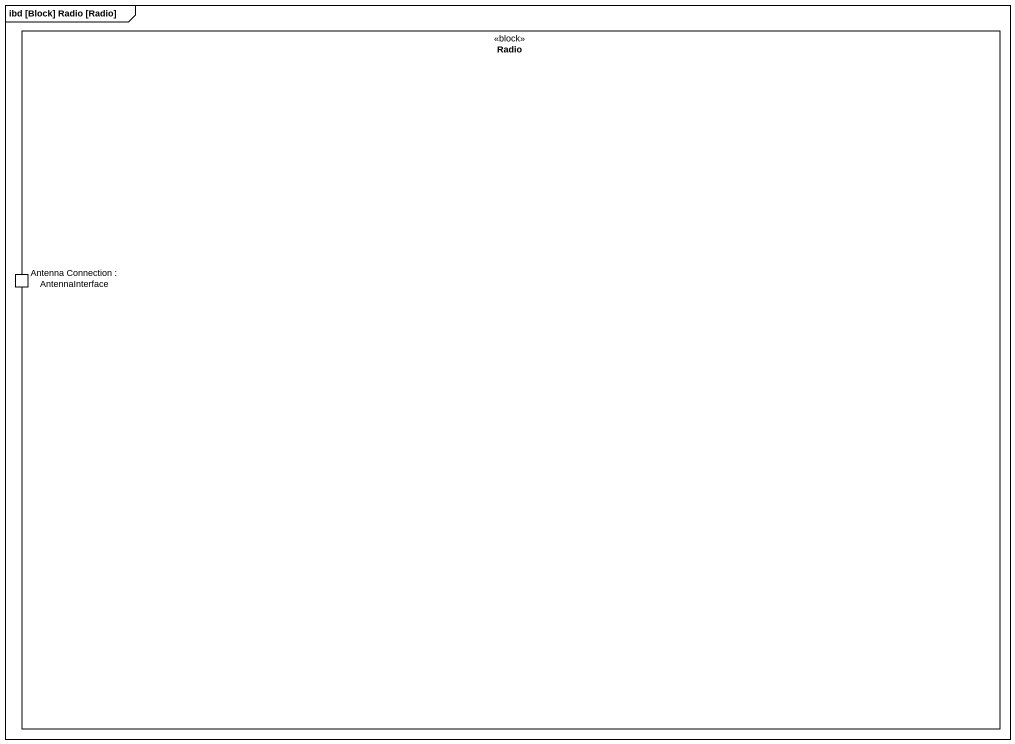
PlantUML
@startuml
mainframe ibd [Block] Radio [Radio]
rectangle Radio <<block>> {
  port "Antenna Connection : AntennaInterface" as Antenna_Connection
}
@enduml
